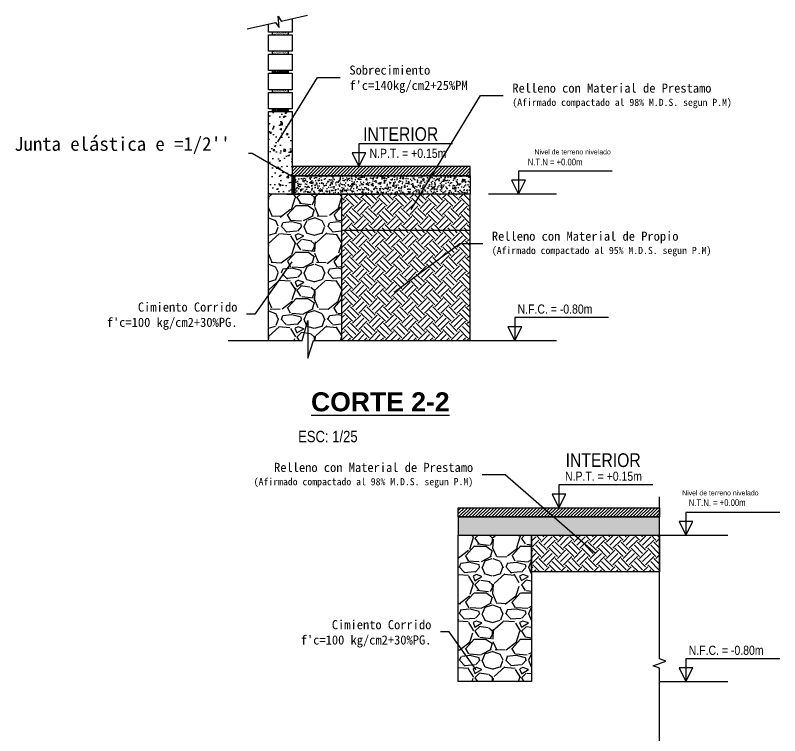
# Model space of a CAD drawing. Header units: millimetres. Extents: x 0 to 86.9, y -0.5 to 29.7.
# Drawn here: x 27.32 to 35.67, y 13.88 to 21.75 of the extents above; entities that cross this region are included whole.
import ezdxf

# ---------------------------------------------------------------- set-up
doc = ezdxf.new("R2010")
doc.units = ezdxf.units.MM
for name, color, linetype in [('.0 Lapiz 01', 3, 'Continuous'), ('.D1 Corte', 1, 'Continuous'), ('.D1 cotas', 1, 'Continuous'), ('.D1 Texto', 7, 'Continuous'), ('.N1 Cimiento Corrido', 253, 'Continuous'), ('.N1 Junta', 6, 'Continuous'), ('.N1 Otro detalle', 1, 'Continuous'), ('CONCRETO', 152, 'Continuous'), ('LADRILLO', 30, 'Continuous'), ('Tierra de chacr', 254, 'Continuous')]:
    doc.layers.add(name, color=color, linetype=linetype)
doc.styles.add('Anot 1.5mm', font='arial', dxfattribs={"width": 0.82})
doc.styles.add('Anot 2mm', font='arial', dxfattribs={"width": 0.82})
doc.styles.add('Anot 3mm', font='arial', dxfattribs={"width": 0.82})
doc.styles.add('Anot 5mm', font='arialbd')
doc.styles.get("Standard").update_dxf_attribs({"font": 'SimKai'})

# ---------------------------------------------------------------- blocks, each defined once
blk = doc.blocks.new('PLT_5884482')
at = {"layer": '.0 Lapiz 01'}
h = blk.add_hatch(dxfattribs=at)
h.set_pattern_fill('ANSI31', color=256, scale=0.0039999999999966, style=0)
h.set_pattern_definition([(45, (2669.510708620069, 2635.8764422553945), (-0.0089802561210616, 0.0089802561210616), [])])
h.paths.add_polyline_path([(2938.776673652762, 2639.4930975878156), (2938.776673652762, 2639.4430975878154), (2939.224976938772, 2639.4430975878186), (2939.7493052317104, 2639.4430975878186), (2939.7493052317104, 2639.4930975878183)])
at = {"layer": '.N1 Junta'}
h = blk.add_hatch(dxfattribs=at)
h.set_pattern_fill('ANSI31', color=256, scale=0.001)
h.set_pattern_definition([(45, (2692.6976022057406, 2636.9750260739183), (-0.0022450640302673, 0.0022450640302673), [])])
h.paths.add_polyline_path([(2938.7893736529486, 2639.4430975873047), (2938.776673652949, 2639.4430975873047), (2938.7766736529484, 2639.3430975870556), (2938.789373652948, 2639.3430975870556)])
at = {"layer": 'CONCRETO', "ltscale": 0.05}
h = blk.add_hatch(dxfattribs=at)
h.set_pattern_fill('AR-SAND', color=256, scale=0.0001499999999999, style=0)
h.set_pattern_definition([(37.50000000000001, (2607.7481238267023, 2264.320763315295), (-0.0002400046943974, 0.0073411985599339), [0, -0.0057911999999951, 0, -0.0064769999999946, 0, -0.0061912499999948]), (7.499999999999999, (2607.7481238267023, 2264.320763315295), (0.0067428492470643, 0.0107523765085163), [0, -0.0031241999999974, 0, -0.0052196999999956, 0, -0.0020002499999983]), (327.5, (2607.7434375267017, 2264.320763315295), (0.0118648855536119, 2.15577701782e-05), [0, -0.0019049999999984, 0, -0.0068579999999942, 0, -0.0089534999999925]), (317.5, (2607.7434375267017, 2264.320763315295), (0.0114533467870749, 0.0033439398488554), [0, -0.0009524999999992, 0, -0.0044957999999962, 0, -0.0051434999999957])])
h.paths.add_polyline_path([(2938.6666736535044, 2640.213097587053), (2938.6666736535044, 2640.2280975870535), (2938.756673652388, 2640.2280975870535), (2938.756673652388, 2640.213097587053)])
h = blk.add_hatch(dxfattribs=at)
h.set_pattern_fill('AR-SAND', color=256, scale=0.0001499999999999, style=0)
h.set_pattern_definition([(37.50000000000001, (2607.7481238267023, 2264.2157633152956), (-0.0002400046943974, 0.0073411985599339), [0, -0.0057911999999951, 0, -0.0064769999999946, 0, -0.0061912499999948]), (7.499999999999999, (2607.7481238267023, 2264.2157633152956), (0.0067428492470643, 0.0107523765085163), [0, -0.0031241999999974, 0, -0.0052196999999956, 0, -0.0020002499999983]), (327.5, (2607.7434375267017, 2264.2157633152956), (0.0118648855536119, 2.15577701782e-05), [0, -0.0019049999999984, 0, -0.0068579999999942, 0, -0.0089534999999925]), (317.5, (2607.7434375267017, 2264.2157633152956), (0.0114533467870749, 0.0033439398488554), [0, -0.0009524999999992, 0, -0.0044957999999962, 0, -0.0051434999999957])])
h.paths.add_polyline_path([(2938.6666736535044, 2640.1080975870536), (2938.6666736535044, 2640.123097587054), (2938.756673652388, 2640.123097587054), (2938.756673652388, 2640.1080975870536)])
h = blk.add_hatch(dxfattribs=at)
h.set_pattern_fill('AR-SAND', color=256, scale=0.0001499999999999, style=0)
h.set_pattern_definition([(37.50000000000001, (2607.7481238267023, 2264.110763315295), (-0.0002400046943974, 0.0073411985599339), [0, -0.0057911999999951, 0, -0.0064769999999946, 0, -0.0061912499999948]), (7.499999999999999, (2607.7481238267023, 2264.110763315295), (0.0067428492470643, 0.0107523765085163), [0, -0.0031241999999974, 0, -0.0052196999999956, 0, -0.0020002499999983]), (327.5, (2607.7434375267017, 2264.110763315295), (0.0118648855536119, 2.15577701782e-05), [0, -0.0019049999999984, 0, -0.0068579999999942, 0, -0.0089534999999925]), (317.5, (2607.7434375267017, 2264.110763315295), (0.0114533467870749, 0.0033439398488554), [0, -0.0009524999999992, 0, -0.0044957999999962, 0, -0.0051434999999957])])
h.paths.add_polyline_path([(2938.6666736535044, 2640.003097587054), (2938.6666736535044, 2640.018097587054), (2938.756673652388, 2640.018097587054), (2938.756673652388, 2640.003097587054)])
h = blk.add_hatch(dxfattribs=at)
h.set_pattern_fill('AR-SAND', color=256, scale=0.0001499999999999, style=0)
h.set_pattern_definition([(37.50000000000001, (2607.7481238267023, 2264.0057633152956), (-0.0002400046943974, 0.0073411985599339), [0, -0.0057911999999951, 0, -0.0064769999999946, 0, -0.0061912499999948]), (7.499999999999999, (2607.7481238267023, 2264.0057633152956), (0.0067428492470643, 0.0107523765085163), [0, -0.0031241999999974, 0, -0.0052196999999956, 0, -0.0020002499999983]), (327.5, (2607.7434375267017, 2264.0057633152956), (0.0118648855536119, 2.15577701782e-05), [0, -0.0019049999999984, 0, -0.0068579999999942, 0, -0.0089534999999925]), (317.5, (2607.7434375267017, 2264.0057633152956), (0.0114533467870749, 0.0033439398488554), [0, -0.0009524999999992, 0, -0.0044957999999962, 0, -0.0051434999999957])])
h.paths.add_polyline_path([(2938.6666736535044, 2639.898097587054), (2938.6666736535044, 2639.913097587054), (2938.756673652388, 2639.913097587054), (2938.756673652388, 2639.898097587054)])
h = blk.add_hatch(dxfattribs=at)
h.set_pattern_fill('AR-SAND', color=256, scale=0.0001499999999999, style=0)
h.set_pattern_definition([(37.50000000000001, (2607.7481238267023, 2263.900763315296), (-0.0002400046943974, 0.0073411985599339), [0, -0.0057911999999951, 0, -0.0064769999999946, 0, -0.0061912499999948]), (7.499999999999999, (2607.7481238267023, 2263.900763315296), (0.0067428492470643, 0.0107523765085163), [0, -0.0031241999999974, 0, -0.0052196999999956, 0, -0.0020002499999983]), (327.5, (2607.7434375267017, 2263.900763315296), (0.0118648855536119, 2.15577701782e-05), [0, -0.0019049999999984, 0, -0.0068579999999942, 0, -0.0089534999999925]), (317.5, (2607.7434375267017, 2263.900763315296), (0.0114533467870749, 0.0033439398488554), [0, -0.0009524999999992, 0, -0.0044957999999962, 0, -0.0051434999999957])])
h.paths.add_polyline_path([(2938.6666736535044, 2639.793097587054), (2938.6666736535044, 2639.8080975870544), (2938.756673652388, 2639.8080975870544), (2938.756673652388, 2639.793097587054)])
at = {"layer": 'CONCRETO'}
h = blk.add_hatch(dxfattribs=at)
h.set_pattern_fill('AR-CONC', color=256, scale=0.0005)
h.set_pattern_definition([(49.99999999999999, (2708.786069858759, 2435.7953544319907), (0.091092334498002, -0.0079695427694515), [0.009525, -0.104775]), (355, (2708.786069858759, 2435.7953544319907), (-0.0176217107124847, 0.0955284226195176), [0.00762, -0.083820292085]), (100.45144469999995, (2708.7936608622595, 2435.7946903052407), (0.0734706235451766, 0.0875588759560976), [0.0080950044, -0.0890451223]), (46.18420000000001, (2708.786069858759, 2435.8207544319903), (0.135539520446065, -0.0210211639663636), [0.0142875, -0.1571625]), (96.63555760999992, (2708.797364808759, 2435.8190026819902), (0.1187020670257515, 0.1237130622988608), [0.01214251157, -0.13356780408]), (351.18415117000006, (2708.786069858759, 2435.8207544319903), (0.1187020670324885, 0.1237130622927663), [0.011429983535, -0.12572986596]), (21, (2708.7987698587594, 2435.8144044319906), (0.0758071956345662, -0.0511325990935438), [0.009525, -0.104775]), (326.00000000000006, (2708.7987698587594, 2435.8144044319906), (0.0309010141738235, 0.0920939830611596), [0.00762, -0.08382]), (71.45144499999999, (2708.8050871250593, 2435.81014338204), (0.1067082096393581, 0.0409613844429526), [0.0080950044, -0.0890449688]), (37.50000000000001, (2708.786069858759, 2435.7953544319907), (0.0015443016252959, 0.0422775194365766), [0, -0.082804, 0, -0.08509, 0, -0.0841375]), (7.499999999999999, (2708.786069858759, 2435.7953544319907), (0.0334098312551529, 0.0500902874090598), [0, -0.048514, 0, -0.080899, 0, -0.0320675]), (327.5, (2708.7577488587594, 2435.7953544319907), (0.0677952975834357, -0.0028643719963367), [0, -0.03175, 0, -0.09906, 0, -0.131445]), (317.5, (2708.745048858759, 2435.7953544319907), (0.074064590693009, 0.0127132455166665), [0, -0.041275, 0, -0.065786, 0, -0.093345])])
h.paths.add_polyline_path([(2938.7766736529475, 2639.793097587055), (2938.646673652945, 2639.793097587055), (2938.6466736529405, 2639.343097587055), (2938.776673652943, 2639.343097587055)])
h = blk.add_hatch(dxfattribs=at)
h.set_pattern_fill('AR-CONC', color=256, scale=0.0002484773450466, angle=45)
h.set_pattern_definition([(94.99999999999984, (2209.5962593868435, 1989.4371905188882), (0.0348103467731444, 0.0292093516157639), [0.0047334934231371, -0.052068427654508]), (40.00000000000002, (2209.5962593868435, 1989.4371905188882), (-0.0397609603952923, 0.0273764210031812), [0.0037867947385097, -0.0416548872766171]), (145.4514447, (2209.5991602398717, 1989.4396246235947), (-0.0049506123382629, 0.0565857711661488), [0.0040228504029045, -0.0442513911569016]), (91.18419999999966, (2209.5873338260485, 1989.4461160796832), (0.0550154294040218, 0.0402417540522292), [0.0071002401347056, -0.078102641481762]), (141.63555761, (2209.5919184368367, 1989.4494695604621), (-0.0017608638958514, 0.0851846840340352), [0.0060342780742216, -0.0663771466829967]), (36.18415117000001, (2209.5873338260485, 1989.4461160796832), (-0.0017608638913424, 0.085184684034261), [0.0056801839254055, -0.062482046573603]), (66, (2209.594027996645, 1989.4483474698818), (0.0446066478416018, 0.0086706539970106), [0.0047334934231371, -0.0520684276545078]), (11.00000000000003, (2209.594027996645, 1989.4483474698818), (-0.0215032111827974, 0.043220445879016), [0.0037867947385097, -0.0416547421236064]), (116.45144499999998, (2209.597745217306, 1989.4490700243718), (0.0231034364323734, 0.0518910999836623), [0.0040228504029045, -0.0442513148743567]), (82.50000000000001, (2209.5962593868435, 1989.4371905188882), (-0.0143136540141316, 0.0153989892930855), [0, -0.0411498361584716, 0, -0.0422858745800245, 0, -0.0418125252377108]), (52.49999999999999, (2209.5962593868435, 1989.4371905188882), (-0.0058615128147032, 0.0293419443127687), [0, -0.0241092598351783, 0, -0.0402031374738444, 0, -0.0159360945245615]), (12.500000000000004, (2209.586307386557, 1989.4272385186014), (0.0248298101024965, 0.0228167292841194), [0, -0.015778311410457, 0, -0.0492283316006258, 0, -0.0653222092392919]), (2.4999999999999973, (2209.581844606159, 1989.4227757382037), (0.0215588646157126, 0.0304937343608609), [0, -0.0205118048335941, 0, -0.0326926612424669, 0, -0.0463882355467435])])
h.paths.add_polyline_path([(2939.749305231958, 2639.443097587818), (2938.7893736530154, 2639.4430975867917), (2938.78937365295, 2639.3430975862793), (2939.7493052318923, 2639.3430975873052)])
h = blk.add_hatch(dxfattribs=at)
h.set_pattern_fill('GRAVEL', color=256, scale=0.01)
h.set_pattern_definition([(228.0127875, (2711.1774218422233, 2435.675097463688), (-2.032000000159581, -2.2859999998581784), [0.034172144, -3.3830483639565]), (184.969741, (2711.1545618422233, 2435.6496974636884), (3.0479999987940505, 0.2540000144697924), [0.0586404719999996, -5.805404889352344]), (132.5104471, (2711.0961418422235, 2435.644617463688), (2.540000001072749, -2.793999999024596), [0.041348152, -4.093472279409999]), (267.273689, (2710.9970818422235, 2435.5811174636883), (0.2540000005319725, 5.079999999973313), [0.0534004519999996, -5.2866437425737445]), (292.83365418, (2710.9945418422235, 2435.527777463688), (-1.270000000106341, 3.047999999955546), [0.0523633699999996, -5.183980774534344]), (357.27368899999993, (2711.0148618422236, 2435.4795174636884), (-5.079999999973313, 0.2540000005319728), [0.0534004519999996, -5.2866437425737445]), (37.694240470000004, (2711.0682018422235, 2435.476977463688), (-3.3019999998535896, -2.5400000001900414), [0.070619366, -6.991311531424701]), (72.25532837, (2711.1240818422234, 2435.520157463688), (1.778000000477929, 5.587999999847885), [0.066671952, -6.6005256601905]), (121.42956562000002, (2711.1444018422235, 2435.583657463688), (-2.032000000288312, 3.301999999822602), [0.0535813, -5.304554569871201]), (175.23635830000003, (2711.1164618422235, 2435.629377463688), (2.7939999999599525, -0.2540000004389256), [0.0611713279999996, -2.997393694999972]), (222.39743780000003, (2711.0555018422233, 2435.634457463688), (-3.047999999902466, -2.7940000001063994), [0.079107792, -7.8316772512177]), (138.81407483, (2711.2485418422234, 2435.578577463688), (-1.777999999893351, 1.5240000001239182), [0.027000454, -2.6730565824344]), (171.4692344, (2711.2282218422233, 2435.596357463688), (3.3020000000889658, -0.5079999994237343), [0.051368198, -5.085463899704]), (225, (2711.1774218422233, 2435.6039774636884), (-0, -0.2540000000000239), [0.035920934, -0.3232893108428]), (203.19859050999997, (2711.1596418422237, 2435.634457463688), (1.270000000034609, 0.5079999999109334), [0.0193441319999998, -1.9150622368893857]), (291.80140949, (2711.1418618422235, 2435.6268374636884), (-0.2540000000531496, 0.7619999999822872), [0.027356562, -1.340475299]), (30.963756529999998, (2711.1520218422233, 2435.601437463688), (0.7620000000186383, 0.5079999999721125), [0.0444319659999996, -1.4366298152909862]), (161.56505118, (2711.1901218422236, 2435.624297463688), (0.5080000000132583, -0.2539999999733754), [0.032128714, -0.7710898116828]), (16.389540334, (2710.9945418422235, 2435.6268374636884), (2.5400000000000147, 0.7620000000000243), [0.0450088, -4.455882667253901]), (70.34617594, (2711.0377218422236, 2435.639537463688), (-1.0160000000929315, -2.793999999967041), [0.037759894, -3.7382215678199997]), (293.19859051, (2711.1901218422236, 2435.675097463688), (-0.5079999999113263, 1.2700000000355285), [0.0386880099999996, -1.8957183588893858]), (343.61045967000007, (2711.2053618422237, 2435.639537463688), (-2.540000000053229, 0.761999999822286), [0.0450087999999996, -4.455882667253944]), (339.44395478, (2710.9945418422235, 2435.469357463688), (-1.2699999999999863, 0.508000000000021), [0.0434035199999996, -2.1267734313105726]), (294.77514060000004, (2711.0351818422237, 2435.454117463688), (-1.270000001511693, 2.793999999312726), [0.036367212, -3.6003593380720003]), (66.80140949, (2711.1926618422235, 2435.421097463688), (0.5079999999202298, 1.2700000000319303), [0.03868801, -1.8957183588893998]), (17.35402464, (2711.2079018422237, 2435.4566574636883), (-3.301999999934302, -1.0160000002132463), [0.042578274, -4.21523759802]), (69.44395478, (2711.0682018422235, 2435.421097463688), (-0.508000000008846, -1.2699999999964633), [0.02170176, -2.1484751913106006]), (101.309932474, (2711.1774218422233, 2435.421097463688), (-0.25400000000004, 1.0160000000000369), [0.01295146, -1.2821994964526002]), (165.96375653200002, (2711.1748818422234, 2435.4337974636883), (0.7619999999999513, -0.2539999999999865), [0.05236337, -0.9949054589069001]), (186.00900596, (2711.1240818422234, 2435.446497463688), (2.539999999986537, 0.2540000001329353), [0.0485266999999996, -4.804136486333644]), (303.69006753, (2711.1520218422233, 2435.578577463688), (-0.2540000000352969, 0.5079999999823702), [0.036632388, -0.879177635968]), (353.15722659, (2711.1723418422234, 2435.5480974636885), (4.318000000026569, -0.5079999997739394), [0.063955676, -6.331600906503099]), (60.9453959, (2711.2358418422236, 2435.540477463688), (-1.0160000000279685, -1.7779999999840255), [0.026150824, -2.588939231811]), (90, (2711.2485418422234, 2435.563337463688), (-0.254, 0.254), [0.01524, -0.23876]), (120.25643716, (2711.1190018422235, 2435.454117463688), (1.0159999998757165, -1.7780000000709797), [0.035286696, -3.49339407732]), (48.012787499999995, (2711.1012218422234, 2435.4845974636883), (2.032000000167534, 2.2859999998510205), [0.068344288, -3.3488762199565]), (0, (2711.1469418422234, 2435.5353974636882), (0.254, 0.254), [0.06604, -0.18796]), (325.3048465, (2711.2129818422236, 2435.5353974636882), (2.540000000962153, -1.7779999986254578), [0.040160956, -3.975931672414]), (254.05460409999995, (2711.2460018422234, 2435.512537463688), (-0.2539999999822557, -1.0160000000044747), [0.036982908, -1.8121650038772001]), (207.64597536, (2711.2358418422236, 2435.476977463688), (-4.826000000177335, -2.5399999996630753), [0.0602145099999996, -5.961246442293744]), (175.42607874, (2711.1825018422237, 2435.449037463688), (-3.301999999999883, 0.2539999999999478), [0.063702946, -6.3065846456240005])])
h.paths.add_polyline_path([(2939.0466736529434, 2639.3430975878214), (2938.6466736529437, 2639.3430975878214), (2938.646673652944, 2638.543097586792), (2938.7216736529444, 2638.5395975867914), (2939.0216736529446, 2638.5395975867928), (2939.046673652944, 2638.543097587305)])
at = {"layer": 'Tierra de chacr'}
h = blk.add_hatch(dxfattribs=at)
h.set_pattern_fill('EARTH', color=256, scale=0.01, angle=45)
h.set_pattern_definition([(45, (2796.7304477087805, 2596.8201465279476), (0, 0.0898025612106915), [0.0635, -0.0635]), (45, (2796.7136097285534, 2596.8369845081743), (0, 0.0898025612106915), [0.0635, -0.0635]), (45, (2796.6967717483262, 2596.8538224884014), (0, 0.0898025612106915), [0.0635, -0.0635]), (135, (2796.6967717483262, 2596.865047808553), (-0.0898025612106915, 0), [0.0635, -0.0635]), (135, (2796.7136097285534, 2596.88188578878), (-0.0898025612106915, 0), [0.0635, -0.0635]), (135, (2796.7304477087805, 2596.8987237690067), (-0.0898025612106915, 0), [0.0635, -0.0635])])
h.paths.add_polyline_path([(2939.7493052318923, 2639.3430975873052), (2939.0466736529443, 2639.343097587302), (2939.0466736529443, 2639.1430975873054), (2939.7493052318923, 2639.1430975873054)])
h = blk.add_hatch(dxfattribs=at)
h.set_pattern_fill('EARTH', scale=0.01, angle=45)
h.set_pattern_definition([(45, (0, 0), (0, 0.0898025612106915), [0.0635, -0.0635]), (45, (-0.0168379802270047, 0.0168379802270047), (0, 0.0898025612106915), [0.0635, -0.0635]), (45, (-0.0336759604540093, 0.0336759604540093), (0, 0.0898025612106915), [0.0635, -0.0635]), (135, (-0.0336759604540093, 0.0449012806053458), (-0.0898025612106915, 0), [0.0635, -0.0635]), (135, (-0.0168379802270047, 0.0617392608323504), (-0.0898025612106915, 0), [0.0635, -0.0635]), (135, (0, 0.0785772410593551), (-0.0898025612106915, 0), [0.0635, -0.0635])])
h.paths.add_polyline_path([(2939.0466736529434, 2639.143097587302), (2939.7493052318923, 2639.143097587301), (2939.7493052318923, 2638.5430975869167), (2939.046673652944, 2638.543097586661), (2939.0466736529434, 2638.4430975873097)])
at = {"layer": '.D1 Corte'}
blk.add_lwpolyline([(2938.5305100110795, 2640.2462490382604), (2938.6856843501514, 2640.2807585439095), (2938.706034903934, 2640.2529480383023), (2938.69928553625, 2640.314780663187), (2938.7172108390937, 2640.2877697775634), (2938.860379569103, 2640.3196093338106)], dxfattribs=at)
at = {"layer": '.D1 cotas'}
for p, q in [((2938.9142493949225, 2639.980433554675), (2939.0392493949225, 2639.980433554675)), ((2939.8050407065075, 2639.8822294506763), (2939.9300407065075, 2639.8822294506763)), ((2939.693015212977, 2639.0730880621113), (2939.818015212977, 2639.0730880621113)), ((2938.5732903600147, 2638.6857943843843), (2938.527427794255, 2638.6857943843843))]:
    blk.add_line(p, q, dxfattribs=at)
for points in [[(2938.6977088579447, 2639.629027284242), (2938.9142493949225, 2639.980433554675)], [(2939.4278392814067, 2639.2578597387637), (2939.8050407065075, 2639.8822294506763)], [(2939.4278392814067, 2639.2578597387637), (2939.8050407065075, 2639.8822294506763)], [(2939.3346247140416, 2638.8074562699735), (2939.693015212977, 2639.0730880621113)], [(2939.3346247140416, 2638.8074562699735), (2939.693015212977, 2639.0730880621113)], [(2938.774409156443, 2638.9722973187536), (2938.5732903600147, 2638.6857943843843)]]:
    blk.add_lwpolyline(points, dxfattribs=at)
at = {"layer": '.N1 Cimiento Corrido'}
for p, q in [((2939.7466736527626, 2639.4930975878146, 6905.056200032297), (2938.7766736527665, 2639.4930975878146, 6905.056200032297)), ((2939.7480077399337, 2639.443097587075, 6905.056200032297), (2938.7779711445396, 2639.4430975875352, 6905.056200032297)), ((2938.646673652944, 2638.543097586789, 6905.056200032297), (2938.6466736529433, 2639.343097587822)), ((2938.746673652943, 2639.3430975878214, 6905.056200032297), (2939.2466736529436, 2639.3430975878173, 6905.056200032297)), ((2939.7466736529445, 2639.343097587305, 6905.056200032297), (2938.7766736529484, 2639.343097587301, 6905.056200032297)), ((2939.0466736529434, 2639.3430975878214, 6905.056200032297), (2939.0466736529434, 2638.543097586789, 6905.056200032297)), ((2939.749305231892, 2638.543097586789, 6905.056200032297), (2939.749305231893, 2639.3430975873052, 6905.056200032297)), ((2939.7493052318932, 2639.1430975873054, 6905.056200032297), (2939.0466736529434, 2639.1430975873054, 6905.056200032297))]:
    blk.add_line(p, q, dxfattribs=at)
for points in [[(2938.776673652943, 2639.343097587055), (2938.6466736529433, 2639.343097587055), (2938.6466736529505, 2639.793097587055), (2938.77667365295, 2639.793097587055)], [(2938.776673652762, 2639.443097587306), (2939.7493052317104, 2639.443097587307), (2939.7493052317104, 2639.4930975878183), (2938.776673652762, 2639.493097587818)], [(2938.7766736530084, 2639.4430975873047), (2939.7493052319574, 2639.4430975873056), (2939.7493052318923, 2639.3430975873052), (2938.7766736529434, 2639.3430975873043)]]:
    blk.add_lwpolyline(points, close=True, dxfattribs=at)
at = {"layer": '.N1 Junta'}
blk.add_line((2938.556972596823, 2639.5641740473716), (2938.5372359378275, 2639.5641740473716), dxfattribs=at)
blk.add_lwpolyline([(2938.7834348642627, 2639.4336658948178), (2938.556972596823, 2639.5641740473716)], dxfattribs=at)
blk.add_lwpolyline([(2938.7834348642627, 2639.4336658948178), (2938.556972596823, 2639.5641740473716)], dxfattribs=at)
blk.add_lwpolyline([(2938.7766736529484, 2639.3430975870556), (2938.776673652949, 2639.4430975873047), (2938.7893736529486, 2639.4430975873047), (2938.789373652948, 2639.3430975870556)], close=True, dxfattribs=at)
at = {"layer": '.N1 Otro detalle'}
for p, q in [((2940.222021249333, 2639.3430975873052, 6905.056200032297), (2939.8493052318927, 2639.3430975873052, 6905.056200032297)), ((2939.8493052318922, 2638.543097586789, 6905.056200032297), (2940.2220212493326, 2638.5430975867876, 6905.056200032297))]:
    blk.add_line(p, q, dxfattribs=at)
for points in [[(2939.6533905881347, 2639.618097587825), (2939.141070366756, 2639.618097587825), (2939.141070366756, 2639.493097587825), (2939.1785703667324, 2639.56809758708), (2939.103570366663, 2639.56809758708), (2939.141070366756, 2639.493097587825)], [(2940.525964902878, 2639.4680975873052), (2940.0136446815, 2639.4680975873052), (2940.0136446815, 2639.3430975873052), (2940.0511446814758, 2639.41809758656), (2939.976144681407, 2639.41809758656), (2940.0136446815, 2639.3430975873052)], [(2940.5060172441504, 2638.6680975867876), (2939.9936970227723, 2638.6680975867876), (2939.9936970227723, 2638.5430975867876), (2940.031197022748, 2638.6180975860425), (2939.956197022679, 2638.6180975860425), (2939.9936970227723, 2638.5430975867876)]]:
    blk.add_lwpolyline(points, dxfattribs=at)
at = {"color": 1}
blk.add_lwpolyline([(2938.426287506056, 2638.543097586789), (2938.830435817878, 2638.543097586789), (2938.8623955598737, 2638.6522641406327), (2938.8623955598737, 2638.4457737169246), (2938.892353716385, 2638.543097586789), (2939.948747878266, 2638.543097586789)], dxfattribs=at)
at = {"layer": 'CONCRETO', "ltscale": 0.05}
for points in [[(2938.756673652388, 2640.2280975870535), (2938.6666736535044, 2640.2280975870535), (2938.6666736535044, 2640.213097587054), (2938.756673652388, 2640.213097587054)], [(2938.756673652388, 2640.123097587054), (2938.6666736535044, 2640.123097587054), (2938.6666736535044, 2640.1080975870545), (2938.756673652388, 2640.1080975870545)], [(2938.756673652388, 2640.018097587054), (2938.6666736535044, 2640.018097587054), (2938.6666736535044, 2640.0030975870545), (2938.756673652388, 2640.0030975870545)], [(2938.756673652388, 2639.913097587054), (2938.6666736535044, 2639.913097587054), (2938.6666736535044, 2639.8980975870545), (2938.756673652388, 2639.8980975870545)], [(2938.756673652388, 2639.8080975870544), (2938.6666736535044, 2639.8080975870544), (2938.6666736535044, 2639.793097587055), (2938.756673652388, 2639.793097587055)]]:
    blk.add_lwpolyline(points, close=True, dxfattribs=at)
at = {"layer": 'LADRILLO'}
blk.add_lwpolyline([(2938.776673652388, 2640.3009938215873), (2938.776673652388, 2640.2280975870535), (2938.6466736535044, 2640.2280975870535), (2938.6466736535044, 2640.2720828835886)], dxfattribs=at)
for points in [[(2938.776673652388, 2640.123097587054), (2938.6466736535044, 2640.123097587054), (2938.6466736535044, 2640.213097587054), (2938.776673652388, 2640.213097587054)], [(2938.776673652388, 2640.018097587054), (2938.6466736535044, 2640.018097587054), (2938.6466736535044, 2640.1080975870536), (2938.776673652388, 2640.1080975870536)], [(2938.776673652388, 2639.913097587054), (2938.6466736535044, 2639.913097587054), (2938.6466736535044, 2640.003097587054), (2938.776673652388, 2640.003097587054)], [(2938.776673652388, 2639.8080975870544), (2938.6466736535044, 2639.8080975870544), (2938.6466736535044, 2639.898097587054), (2938.776673652388, 2639.898097587054)]]:
    blk.add_lwpolyline(points, close=True, dxfattribs=at)
at = {"layer": '.D1 cotas', "insert": (2939.0892493949227, 2640.0451334182494), "char_height": 0.05, "width": 0.7674686268160084, "attachment_point": 1}
blk.add_mtext("Sobrecimiento f'c=140kg/cm2+25%PM", dxfattribs=at)
at = {"layer": '.D1 cotas'}
for s, insert, char_height, attachment_point in [('Relleno con Material de Prestamo', (2939.9800407065077, 2639.9469293142506), 0.05, 1), ('(Afirmado compactado al 98% M.D.S. segun P.M)', (2939.9800407065077, 2639.8635793142507), 0.0391903565846889, 1), ('Relleno con Material de Propio', (2939.8680152129773, 2639.1377879256856), 0.05, 1), ('(Afirmado compactado al 95% M.D.S. segun P.M)', (2939.8680152129773, 2639.0544379256858), 0.0391903565846889, 1), ('Cimiento Corrido', (2938.477427794255, 2638.7504942479586), 0.05, 3), ("f'c=100 kg/cm2+30%PG.", (2938.477427794255, 2638.6671442479587), 0.05, 3)]:
    blk.add_mtext(s, dxfattribs=dict(at, insert=insert, char_height=char_height, attachment_point=attachment_point))
at = {"layer": '.D1 Texto'}
for s, insert, char_height, width, attachment_point, style in [('INTERIOR', (2939.164481470889, 2639.708106422924, 6905.056200032297), 0.075, 0.2741693682487494, 1, 'Anot 3mm'), ('N.P.T. = +0.15m', (2939.199226905209, 2639.590487869944, 6905.056200032297), 0.05, 0.4797291595841607, 1, 'Anot 2mm'), ('Nivel de terreno nivelado', (2940.518180544229, 2639.5870559435725, 27620.22480012919), 0.02752140084, 0.496807019344147, 3, 'Anot 1.5mm'), ('N.T.N = +0.00m', (2940.0642410974347, 2639.536061118032, 13810.112400064594), 0.03669520112, 0.4157760470158614, 1, 'Anot 2mm'), ('N.F.C. = -0.80m', (2940.008763139203, 2638.7394494376144, 6905.056200032297), 0.05, 0.460053637246596, 1, 'Anot 2mm'), ('{\\LCORTE 2-2}', (2939.636991817782, 2638.2596677239962, 6905.056200032297), 0.103823, 1.013076588286978, 3, 'Anot 5mm'), ('ESC: 1/25', (2939.134229101224, 2638.049132674363, 6905.056200032297), 0.0622938, 0.3887957025920873, 3, 'Anot 3mm')]:
    blk.add_mtext(s, dxfattribs=dict(at, insert=insert, char_height=char_height, width=width, attachment_point=attachment_point, style=style))
at = {"layer": '.N1 Junta', "insert": (2938.4372359378276, 2639.6541740473717), "char_height": 0.075, "width": 1.1271392053516878, "attachment_point": 3}
blk.add_mtext("Junta elástica e =1/2''", dxfattribs=at)
blk = doc.blocks.new('PLT_CORTE 3-3')
at = {"layer": '.0 Lapiz 01'}
h = blk.add_hatch(dxfattribs=at)
h.set_pattern_fill('ANSI31', color=256, scale=0.0039999999999966, style=0)
h.set_pattern_definition([(45, (-44.92981272582401, 178.85076004715003), (-0.0089802561210616, 0.0089802561210616), [])])
h.paths.add_polyline_path([(222.26522666720885, 182.46741537957084), (222.26522666720885, 182.4174153795711), (220.98692338119636, 182.41741537957407), (221.16522666720712, 182.41741537957407), (221.16522666720712, 182.46741537957402)])
at = {"layer": 'CONCRETO'}
h = blk.add_hatch(dxfattribs=at)
h.set_pattern_fill('AR-CONC', color=256, scale=0.0002484773450466, angle=45)
h.set_pattern_definition([(94.99999999999984, (-504.84426195923106, -467.58849168935535), (0.0348103467731444, 0.0292093516157639), [0.0047334934231371, -0.052068427654508]), (40.00000000000002, (-504.84426195923106, -467.58849168935535), (-0.0397609603952923, 0.0273764210031812), [0.0037867947385097, -0.0416548872766171]), (145.4514447, (-504.84136110620284, -467.58605758464864), (-0.0049506123382629, 0.0565857711661488), [0.0040228504029045, -0.0442513911569016]), (91.1841999999998, (-504.8531875200265, -467.57956612856015), (0.0550154294040218, 0.0402417540522292), [0.0071002401347056, -0.078102641481762]), (141.63555761, (-504.8486029092378, -467.5762126477814), (-0.0017608638958514, 0.0851846840340352), [0.0060342780742216, -0.0663771466829967]), (36.18415117000001, (-504.8531875200265, -467.57956612856015), (-0.0017608638913424, 0.085184684034261), [0.0056801839254055, -0.062482046573603]), (66, (-504.84649334943015, -467.5773347383613), (0.0446066478416018, 0.0086706539970106), [0.0047334934231371, -0.0520684276545079]), (11.00000000000003, (-504.84649334943015, -467.5773347383613), (-0.0215032111827974, 0.043220445879016), [0.0037867947385097, -0.0416547421236064]), (116.45144499999998, (-504.8427761287685, -467.5766121838717), (0.0231034364323734, 0.0518910999836623), [0.0040228504029045, -0.0442513148743567]), (82.50000000000001, (-504.84426195923106, -467.58849168935535), (-0.0143136540141316, 0.0153989892930855), [0, -0.0411498361584717, 0, -0.0422858745800246, 0, -0.0418125252377109]), (52.49999999999999, (-504.84426195923106, -467.58849168935535), (-0.0058615128147032, 0.0293419443127687), [0, -0.0241092598351783, 0, -0.0402031374738444, 0, -0.0159360945245615]), (12.500000000000004, (-504.8542139595179, -467.59844368964195), (0.0248298101024965, 0.0228167292841194), [0, -0.015778311410457, 0, -0.0492283316006258, 0, -0.0653222092392919]), (2.4999999999999973, (-504.85867673991515, -467.60290647003967), (0.0215588646157126, 0.0304937343608609), [0, -0.0205118048335941, 0, -0.0326926612424669, 0, -0.0463882355467435])])
h.paths.add_polyline_path([(221.1652266672071, 182.4174153791898), (222.26522666720885, 182.417415378934), (222.26522666720894, 182.31741537880612), (221.16522666720718, 182.3174153790619)])
h = blk.add_hatch(dxfattribs=at)
h.set_pattern_fill('GRAVEL', color=256, scale=0.01)
h.set_pattern_definition([(228.0127875, (-3.3630995038506626, -21.350584745071274), (-2.032000000159581, -2.2859999998581784), [0.034172144, -3.3830483639565]), (184.969741, (-3.3859595038506995, -21.375984745071264), (3.0479999987940505, 0.2540000144697924), [0.0586404719999996, -5.805404889352355]), (132.5104471, (-3.4443795038505414, -21.3810647450714), (2.540000001072749, -2.793999999024596), [0.041348152, -4.093472279409999]), (267.273689, (-3.54343950385055, -21.444564745071375), (0.2540000005319725, 5.079999999973313), [0.0534004519999997, -5.286643742573755]), (292.83365418, (-3.5459795038505035, -21.49790474507131), (-1.270000000106341, 3.047999999955546), [0.0523633699999997, -5.183980774534355]), (357.27368899999993, (-3.52565950385042, -21.546164745071337), (-5.079999999973313, 0.2540000005319728), [0.0534004519999997, -5.286643742573755]), (37.694240470000004, (-3.4723195038504855, -21.54870474507129), (-3.3019999998535896, -2.5400000001900414), [0.070619366, -6.991311531424701]), (72.25532837, (-3.4164395038505972, -21.505524745071398), (1.778000000477929, 5.587999999847885), [0.066671952, -6.6005256601905]), (121.42956562000002, (-3.396119503850514, -21.44202474507142), (-2.032000000288312, 3.301999999822602), [0.0535813, -5.304554569871201]), (175.23635830000003, (-3.424059503850458, -21.396304745071347), (2.7939999999599525, -0.2540000004389256), [0.0611713279999997, -2.9973936949999773]), (222.39743780000003, (-3.485019503850708, -21.39122474507144), (-3.047999999902466, -2.7940000001063994), [0.079107792, -7.8316772512177]), (138.81407483, (-3.291979503850598, -21.44710474507133), (-1.777999999893351, 1.5240000001239182), [0.027000454, -2.6730565824344]), (171.4692344, (-3.3122995038506815, -21.429324745071426), (3.3020000000889658, -0.5079999994237343), [0.051368198, -5.085463899704]), (225, (-3.3630995038506626, -21.421704745071338), (-0, -0.2540000000000239), [0.035920934, -0.3232893108428]), (203.19859050999997, (-3.3808795038503376, -21.39122474507144), (1.270000000034609, 0.5079999999109334), [0.0193441319999998, -1.9150622368893884]), (291.80140949, (-3.3986595038504674, -21.3988447450713), (-0.2540000000531496, 0.7619999999822872), [0.027356562, -1.340475299]), (30.963756529999998, (-3.388499503850653, -21.42424474507129), (0.7620000000186383, 0.5079999999721125), [0.0444319659999996, -1.4366298152909889]), (161.56505118, (-3.35039950385044, -21.401384745071255), (0.5080000000132583, -0.2539999999733754), [0.032128714, -0.7710898116828]), (16.389540334, (-3.5459795038505035, -21.3988447450713), (2.5400000000000147, 0.7620000000000243), [0.0450088, -4.455882667253901]), (70.34617594, (-3.502799503850383, -21.386144745071306), (-1.0160000000929315, -2.793999999967041), [0.037759894, -3.7382215678199997]), (293.19859051, (-3.35039950385044, -21.350584745071274), (-0.5079999999113263, 1.2700000000355285), [0.0386880099999996, -1.8957183588893884]), (343.61045967000007, (-3.3351595038502637, -21.386144745071306), (-2.540000000053229, 0.761999999822286), [0.0450087999999997, -4.455882667253955]), (339.44395478, (-3.5459795038505035, -21.55632474507138), (-1.2699999999999863, 0.508000000000021), [0.0434035199999996, -2.126773431310578]), (294.77514060000004, (-3.5053395038503368, -21.571564745071328), (-1.270000001511693, 2.793999999312726), [0.036367212, -3.6003593380720003]), (66.80140949, (-3.3478595038504864, -21.604584745071406), (0.5079999999202298, 1.2700000000319303), [0.03868801, -1.8957183588893998]), (17.35402464, (-3.33261950385031, -21.569024745071374), (-3.301999999934302, -1.0160000002132463), [0.042578274, -4.21523759802]), (69.44395478, (-3.4723195038504855, -21.604584745071406), (-0.508000000008846, -1.2699999999964633), [0.02170176, -2.1484751913106006]), (101.309932474, (-3.3630995038506626, -21.604584745071406), (-0.25400000000004, 1.0160000000000369), [0.01295146, -1.2821994964526002]), (165.96375653200002, (-3.365639503850616, -21.59188474507141), (0.7619999999999513, -0.2539999999999865), [0.05236337, -0.9949054589069001]), (186.00900596, (-3.4164395038505972, -21.579184745071416), (2.539999999986537, 0.2540000001329353), [0.0485266999999996, -4.804136486333655]), (303.69006753, (-3.388499503850653, -21.44710474507133), (-0.2540000000352969, 0.5079999999823702), [0.036632388, -0.879177635968]), (353.15722659, (-3.3681795038505697, -21.477584745071226), (4.318000000026569, -0.5079999997739394), [0.063955676, -6.331600906503099]), (60.9453959, (-3.304679503850366, -21.485204745071314), (-1.0160000000279685, -1.7779999999840255), [0.026150824, -2.588939231811]), (90, (-3.291979503850598, -21.462344745071277), (-0.254, 0.254), [0.01524, -0.23876]), (120.25643716, (-3.4215195038505044, -21.571564745071328), (1.0159999998757165, -1.7780000000709797), [0.035286696, -3.49339407732]), (48.012787499999995, (-3.439299503850634, -21.54108474507143), (2.032000000167534, 2.2859999998510205), [0.068344288, -3.3488762199565]), (0, (-3.3935795038505603, -21.49028474507145), (0.254, 0.254), [0.06604, -0.18796]), (325.3048465, (-3.327539503850403, -21.49028474507145), (2.540000000962153, -1.7779999986254578), [0.040160956, -3.975931672414]), (254.05460409999995, (-3.2945195038505517, -21.51314474507126), (-0.2539999999822557, -1.0160000000044747), [0.036982908, -1.8121650038772001]), (207.64597536, (-3.304679503850366, -21.54870474507129), (-4.826000000177335, -2.5399999996630753), [0.0602145099999996, -5.9612464422937546]), (175.42607874, (-3.3580195038503007, -21.576644745071235), (-3.301999999999883, 0.2539999999999478), [0.063702946, -6.3065846456240005])])
h.paths.add_polyline_path([(221.16522666720704, 182.3174153790619), (221.565226667207, 182.3174153790619), (221.565226667207, 181.51741537906364), (221.16522666720704, 181.51741537906364)])
at = {"layer": 'Tierra de chacr'}
h = blk.add_hatch(dxfattribs=at)
h.set_pattern_fill('EARTH', color=256, scale=0.01, angle=45)
h.set_pattern_definition([(45, (82.65992636270175, 139.79446431970405), (0, 0.0898025612106915), [0.0635, -0.0635]), (45, (82.64308838247507, 139.81130229993119), (0, 0.0898025612106915), [0.0635, -0.0635]), (45, (82.62625040224793, 139.8281402801581), (0, 0.0898025612106915), [0.0635, -0.0635]), (135, (82.62625040224793, 139.83936560030952), (-0.0898025612106915, 0), [0.0635, -0.0635]), (135, (82.64308838247507, 139.85620358053643), (-0.0898025612106915, 0), [0.0635, -0.0635]), (135, (82.65992636270175, 139.87304156076357), (-0.0898025612106915, 0), [0.0635, -0.0635])])
h.paths.add_polyline_path([(222.26522666720894, 182.3174153790619), (221.56522666720747, 182.3174153790619), (221.56522666720747, 182.11741537906187), (222.26522666720894, 182.11741537906187)])
at = {"layer": '.D1 Corte'}
blk.add_lwpolyline([(222.26522666720757, 181.0727767815356), (222.26522666720894, 181.59158720864752), (222.23109237246717, 181.60401107590064), (222.2993609619416, 181.62885881040484), (222.26522666720894, 181.64128267765795), (222.26522666720894, 182.52655903008167)], dxfattribs=at)
at = {"layer": '.D1 cotas'}
for p, q in [((221.42142990270895, 182.6482242611931), (221.29642990270895, 182.6482242611931)), ((221.11530438722443, 181.78880819938854), (221.06812595715203, 181.78880819938854))]:
    blk.add_line(p, q, dxfattribs=at)
for points in [[(221.9152266672082, 182.21741537855019), (221.42142990270895, 182.6482242611931)], [(221.26348473349117, 181.58100533419633), (221.11530438722443, 181.78880819938854)]]:
    blk.add_lwpolyline(points, dxfattribs=at)
at = {"layer": '.N1 Cimiento Corrido'}
blk.add_line((221.16522666720715, 182.4174153793055), (222.26522666720885, 182.4174153793053), dxfattribs=at)
for points in [[(222.26522666720885, 182.41741537906157), (221.16522666720712, 182.41741537906225), (221.16522666720712, 182.46741537957402), (222.26522666720885, 182.4674153795731)], [(222.2652266672084, 182.41741537931145), (221.16522666720712, 182.4174153793055), (221.16522666720718, 182.3174153790619), (222.26522666720894, 182.3174153790619)], [(221.16522666720704, 182.3174153790619), (221.56522666720747, 182.3174153790619), (221.56522666720747, 181.51741537906182), (221.16522666720704, 181.51741537906182)], [(221.56522666720747, 182.3174153780385), (222.26522666720894, 182.3174153780385), (222.26522666720894, 182.11741537906187), (221.56522666720747, 182.11741537906187)]]:
    blk.add_lwpolyline(points, close=True, dxfattribs=at)
at = {"layer": '.N1 Otro detalle'}
for p, q in [((222.26522666720803, 182.3174153790619), (222.63794268464835, 182.31741537906078)), ((222.26522666720803, 181.51741537906182), (222.63794268464835, 181.51741537906068))]:
    blk.add_line(p, q, dxfattribs=at)
for points in [[(222.22754688858655, 182.59241537957357), (221.715226667208, 182.59241537957357), (221.715226667208, 182.46741537957357), (221.75272666718425, 182.5424153788285), (221.67772666711485, 182.5424153788285), (221.715226667208, 182.46741537957357)], [(222.92193867946708, 182.44241537906078), (222.40961845808806, 182.44241537906078), (222.40961845808806, 182.31741537906078), (222.44711845806478, 182.39241537831572), (222.37211845799493, 182.39241537831572), (222.40961845808806, 182.31741537906078)], [(222.92193867946708, 181.64241537906068), (222.40961845808806, 181.64241537906068), (222.40961845808806, 181.51741537906068), (222.44711845806478, 181.59241537831562), (222.37211845799493, 181.59241537831562), (222.40961845808806, 181.51741537906068)]]:
    blk.add_lwpolyline(points, dxfattribs=at)
at = {"layer": '.D1 cotas', "attachment_point": 3}
for s, insert, char_height in [('Relleno con Material de Prestamo', (221.24642990270897, 182.71292412476745), 0.05), ('(Afirmado compactado al 98% M.D.S. segun P.M)', (221.24642990270897, 182.62957412476746), 0.0391903565846889), ('Cimiento Corrido', (221.01812595715205, 181.8535080629629), 0.05), ("f'c=100 kg/cm2+30%PG.", (221.01812595715205, 181.7701580629629), 0.05)]:
    blk.add_mtext(s, dxfattribs=dict(at, insert=insert, char_height=char_height))
at = {"layer": '.D1 Texto'}
for s, insert, char_height, width, attachment_point, style in [('INTERIOR', (222.16221694981155, 182.76503110685346), 0.075, 0.2741693682487494, 3, 'Anot 3mm'), ('N.P.T. = +0.15m', (222.16863936051428, 182.66480566093398), 0.05, 0.489072755724316, 3, 'Anot 2mm'), ('Nivel de terreno nivelado', (222.38875924872946, 182.56258891876996, 20715.16860009689), 0.02752140084, 0.496807019344147, 1, 'Anot 1.5mm'), ('N.T.N. = +0.00m', (222.42468457451878, 182.51376722988766), 0.03669520112, 0.4232887764604463, 1, 'Anot 2mm'), ('N.F.C. = -0.80m', (222.42468457451878, 181.71376722988757), 0.05, 0.4290217545047533, 1, 'Anot 2mm'), ('{\\LCORTE 1-1}', (221.07991097820786, 181.09988771425037), 0.103823, 1.013076588286978, 1, 'Anot 5mm'), ('ESC: 1/25', (221.14456475633006, 180.9073217135849), 0.0622938, 0.3887957025920873, 1, 'Anot 3mm')]:
    blk.add_mtext(s, dxfattribs=dict(at, insert=insert, char_height=char_height, width=width, attachment_point=attachment_point, style=style))

msp = doc.modelspace()

# ---------------------------------------------------------------- block references
at = {"layer": '.N1 Cimiento Corrido', "xscale": 2, "yscale": 2, "zscale": 2}
msp.add_blockref('PLT_CORTE 3-3', (-410.1700718711668, -348.563362099449, 13810.112400064594), dxfattribs=at)
at = {"color": 1, "xscale": 2, "yscale": 2, "zscale": 2}
msp.add_blockref('PLT_5884482', (-5847.209118632076, -5258.886089022119), dxfattribs=at)

doc.saveas('drawing.dxf')
